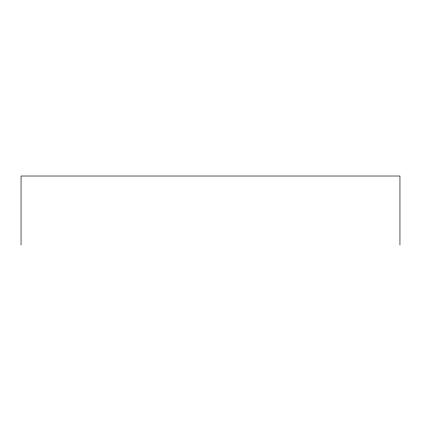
<?xml version="1.0" encoding="UTF-8"?>
<svg xmlns="http://www.w3.org/2000/svg" width="421" height="421" viewBox="0 0 421 421"><rect width="100%" height="100%" fill="white"/><g stroke="black" fill="none" stroke-linecap="round" stroke-linejoin="round"><path stroke-width="0.63" d="M399.95 244.98L399.95 176.02L21.05 176.02L21.05 244.98"/></g></svg>
